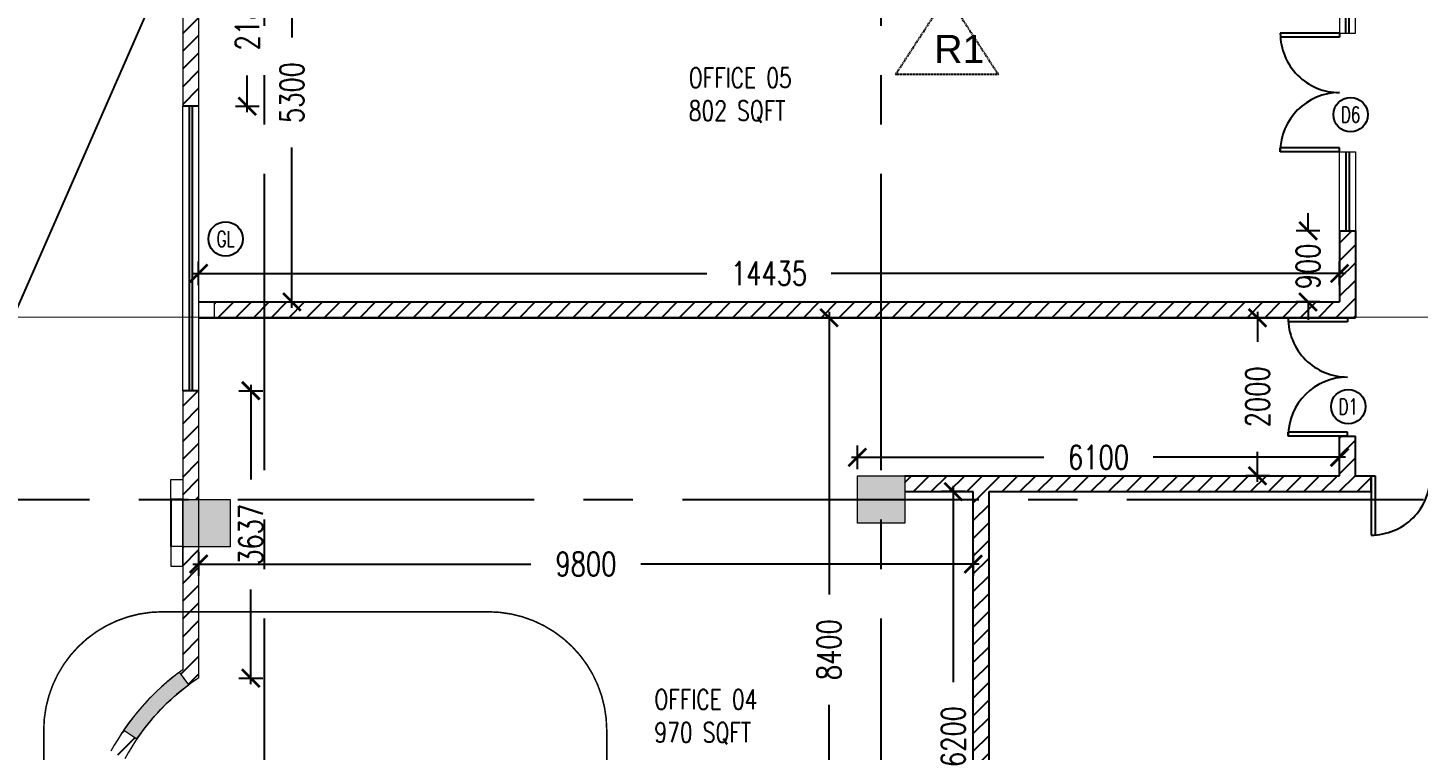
# Model space of a CAD drawing. Header units: millimetres. Extents: x -2076597 to 16308595, y -4402071 to 17875273.
# Drawn here: x -2061044 to -2043453, y -4313654 to -4304513 of the extents above; entities that cross this region are included whole.
import ezdxf
from ezdxf.enums import TextEntityAlignment as Align
from ezdxf.lldxf.tags import DXFTag

# ---------------------------------------------------------------- set-up
doc = ezdxf.new("R2010")
doc.units = ezdxf.units.MM
for name, pattern in [('CENTER2', [1.125, 0.75, -0.125, 0.125, -0.125]), ('CONTINULUS', [0]), ('DASHDOT', [1, 0.5, -0.25, 0, -0.25]), ('DASHED', [19.049999999999997, 12.7, -6.35])]:
    doc.linetypes.add(name, pattern=pattern)
for name, color, linetype, lineweight in [('A- GLAZING', 5, 'Continuous', 9), ('A- LIGHT LINE', 8, 'Continuous', 9), ('A- REF LINES', 5, 'Continuous', 9), ('A-COL HATCH', 252, 'Continuous', 9), ('A-DETL-GENF', 92, 'Continuous', 9), ('A-ELE 06', 11, 'Continuous', 9), ('A-ELE 07', 8, 'Continuous', 9), ('A-ELEV FINEWALL', 6, 'Continuous', 9), ('S-COL HATCH', 251, 'Continuous', 9), ('S-COLS', 7, 'Continuous', 9)]:
    doc.layers.add(name, color=color, linetype=linetype, lineweight=lineweight)
for name, color, linetype in [('A-DIMS', 4, 'Continuous'), ('a-door', 1, 'Continuous'), ('A-PARAPET WALL', 4, 'Continuous'), ('a-ref', 5, 'Continuous'), ('A-REV CLOUD', 2, 'DASHED'), ('A-SCHED', 1, 'Continuous'), ('A-SETBACK', 3, 'Continuous'), ('A-TXTROOM', 3, 'Continuous'), ('A-WALL', 2, 'Continuous'), ('A-WALL HATCH', 8, 'Continuous'), ('S-GRID', 252, 'CENTER2'), ('TABULAR', 7, 'Continuous')]:
    doc.layers.add(name, color=color, linetype=linetype)
doc.styles.add('ARIAL', font='arial.ttf')
doc.styles.add('ROMANS', font='romans.shx', dxfattribs={"width": 0.75})
tags = doc.linetypes.add('Sheet-A1-BLOCK-12$0$DASHDOT2', pattern=[0.5, 0.25, -0.125, 0, -0.125]).pattern_tags.tags
tags[10:11] = [DXFTag(74, 4), DXFTag(75, 0), DXFTag(340, '0'), DXFTag(46, 1.0), DXFTag(50, 0.0), DXFTag(44, 0.0), DXFTag(45, 0.0)]
tags[8:9] = [DXFTag(74, 4), DXFTag(75, 0), DXFTag(340, '0'), DXFTag(46, 1.0), DXFTag(50, 0.0), DXFTag(44, 0.0), DXFTag(45, 0.0)]
tags[6:7] = [DXFTag(74, 4), DXFTag(75, 0), DXFTag(340, '0'), DXFTag(46, 1.0), DXFTag(50, 0.0), DXFTag(44, 0.0), DXFTag(45, 0.0)]
tags[4:5] = [DXFTag(74, 4), DXFTag(75, 0), DXFTag(340, '0'), DXFTag(46, 1.0), DXFTag(50, 0.0), DXFTag(44, 0.0), DXFTag(45, 0.0)]
doc.dimstyles.new('DIMM-100', dxfattribs={"dimscale": 150, "dimtxt": 2, "dimasz": 1.5, "dimexe": 1, "dimexo": 0, "dimgap": 2, "dimtad": 0, "dimtoh": 1, "dimdec": 0, "dimzin": 0, "dimdsep": 46, "dimtxsty": 'ROMANS', "dimblk": 'ARCHTICK', "dimcen": 1.5, "dimdle": 0.5, "dimclrd": 8, "dimclre": 8, "dimclrt": 256, "dimazin": 0, "dimtfac": 1, "dimtdec": 0, "dimtix": 1, "dimtofl": 0, "dimtmove": 2, "dimatfit": 3, "dimldrblk": 'DOT', "dimfxl": 0, "dimtolj": 1, "dimtzin": 0, "dimarcsym": 0})
pattern_1 = [(45, (1802100.652506845, 14255482.12741433), (-112.2532015133644, 112.2532015133644), [])]

# ---------------------------------------------------------------- blocks, each defined once
blk = doc.blocks.new('2nd & 3rd feature')
for points in [[(637862.75647109, -1145503.94352126), (637612.75647109, -1145503.94352126), (637612.75647109, -1145653.943521267), (637862.75647109, -1145653.943521267)], [(638462.75647109, -1145503.94352126), (638712.7564475834, -1145503.992006226), (638712.7564475834, -1145653.992006232), (638462.75647109, -1145653.943521267)]]:
    blk.add_lwpolyline(points, close=True)
at = {"layer": 'A-ELE 07'}
blk.add_line((637862.75647109, -1145653.943521267), (638462.75647109, -1145653.943521267), dxfattribs=at)
at = {"layer": 'TABULAR'}
blk.add_line((638462.75647109, -1145503.94352126), (637862.75647109, -1145503.94352126), dxfattribs=at)
blk = doc.blocks.new('Double-Flush - 1500 2-565315-1_ first floor')
at = {"layer": 'a-door'}
for p, q in [((-750.000000000001, 850.0000000000119), (-699.2000000000011, 850.0000000000119)), ((-750.000000000001, 100.0000000000123), (-750.000000000001, 850.0000000000119)), ((-699.2000000000011, 100.0000000000123), (-699.2000000000011, 850.0000000000119)), ((699.1999999999989, 100.0000000000123), (699.1999999999989, 848.2775955486195)), ((749.9999999999987, 100.0000000000123), (749.9999999999987, 850.0000000000156)), ((-750.000000000001, 100.0000000000123), (-699.2000000000011, 100.0000000000123)), ((749.9999999999987, 100.0000000000123), (699.1999999999989, 100.0000000000123))]:
    blk.add_line(p, q, dxfattribs=at)
for centre, radius, start, end in [((-750.0000000000023, 100.0000000000123), 749.9999999999999, 3.370999999999999e-13, 90), ((749.9999999999976, 100.0000000000123), 750.0000000000026, 90.00000000000021, 180.0000000000004)]:
    blk.add_arc(centre, radius, start, end, dxfattribs=at)
blk = doc.blocks.new('DOOR WITH GLAZING')
at = {"layer": 'A- GLAZING'}
for p, q in [((1171388.584170601, -1004070.339515255), (1171388.602037838, -1005070.339515255)), ((1171588.602037838, -1005070.339515255), (1171588.602037838, -1004070.339515255)), ((1171388.584170601, -1005070.339515255), (1171588.602037838, -1005070.339515255)), ((1171388.602037838, -1006570.339515255), (1171588.619866704, -1006570.339515255)), ((1171388.643728056, -1007570.339515255), (1171388.602037838, -1006570.339515255)), ((1171588.619866704, -1006570.339515255), (1171588.619866704, -1007570.339515255))]:
    blk.add_line(p, q, dxfattribs=at)
at = {"layer": 'A-PARAPET WALL'}
for p, q in [((1171468.602037837, -1005070.339515255), (1171468.602037837, -1004070.339515255)), ((1171508.602037838, -1005070.339515255), (1171508.602037838, -1004070.339515255)), ((1171468.619866704, -1006570.339515255), (1171468.619866704, -1007570.339515255)), ((1171508.619866704, -1006570.339515255), (1171508.619866704, -1007570.339515255))]:
    blk.add_line(p, q, dxfattribs=at)
at = {"layer": 'A-WALL'}
for p, q in [((1171388.584170601, -1004070.339515255), (1171588.602037838, -1004070.339515255)), ((1171388.602037838, -1007570.339515255), (1171588.619866704, -1007570.339515255))]:
    blk.add_line(p, q, dxfattribs=at)
at = {"layer": 'a-door', "rotation": 90}
blk.add_blockref('Double-Flush - 1500 2-565315-1_ first floor', (1171488.602037838, -1005820.339515255), dxfattribs=at)
blk = doc.blocks.new('2ND & 3RD FLOOR COLUMN')
at = {"layer": 'A-COL HATCH'}
for points in [[(-3747016.040292874, -18661534.03695549), (-3747616.040292874, -18661534.03695549), (-3747616.040292874, -18660934.03695549), (-3747016.040292874, -18660934.03695549)], [(-3755551.259356783, -18661834.03695549), (-3756151.259356783, -18661834.03695549), (-3756151.259356783, -18661234.03695549), (-3755551.259356783, -18661234.03695549)]]:
    blk.add_hatch(color=256, dxfattribs=at).paths.add_polyline_path(points)
h = blk.add_hatch(color=256, dxfattribs=at)
h.dxf.hatch_style = 1
edge = h.paths.add_edge_path()
edge.add_line((-3756897.321314025, -18664150.82012033), (-3756731.667439177, -18664262.88614439))
edge.add_arc((-3754412.513191311, -18665831.81048119), 2800.000000000935, 126.39681768591399, 145.9213691660158, ccw=False)
edge.add_line((-3756073.960896406, -18663578.01556522), (-3756192.635732486, -18663417.03021408))
edge.add_arc((-3754412.51319132, -18665831.81048119), 2999.999999994325, 126.3968176858439, 145.9213691659218)
at = {"layer": 'S-COL HATCH'}
for points in [[(-3747016.040292874, -18661534.03695549), (-3747616.040292874, -18661534.03695549), (-3747616.040292874, -18660934.03695549), (-3747016.040292874, -18660934.03695549)], [(-3755551.259356783, -18661834.03695549), (-3756151.259356783, -18661834.03695549), (-3756151.259356783, -18661234.03695549), (-3755551.259356783, -18661234.03695549)]]:
    blk.add_hatch(color=256, dxfattribs=at).paths.add_polyline_path(points)
at = {"layer": 'S-COLS'}
for points in [[(-3747016.040292874, -18661534.03695549), (-3747616.040292874, -18661534.03695549), (-3747616.040292874, -18660934.03695549), (-3747016.040292874, -18660934.03695549)], [(-3747016.040292874, -18661534.03695549), (-3747616.040292874, -18661534.03695549), (-3747616.040292874, -18660934.03695549), (-3747016.040292874, -18660934.03695549)], [(-3755551.259356783, -18661834.03695549), (-3756151.259356783, -18661834.03695549), (-3756151.259356783, -18661234.03695549), (-3755551.259356783, -18661234.03695549)], [(-3755551.259356783, -18661834.03695549), (-3756151.259356783, -18661834.03695549), (-3756151.259356783, -18661234.03695549), (-3755551.259356783, -18661234.03695549)]]:
    blk.add_lwpolyline(points, close=True, dxfattribs=at)
blk.add_lwpolyline([(-3756897.321314025, -18664150.82012033), (-3756731.667439177, -18664262.88614439, -0.0853986252948241), (-3756073.960896406, -18663578.01556522), (-3756192.635732486, -18663417.03021408, 0.0853986252947777)], format="xyb", close=True, dxfattribs=at)
at = {"layer": 'S-GRID', "ltscale": 5000}
for p, q in [((-3755116.259356783, -18677738.65598492), (-3755116.259356783, -18616905.2804337)), ((-3747316.040292874, -18677738.65598492), (-3747316.040292874, -18616910.12355891)), ((-3772330.763620812, -18661234.03695549), (-3707051.525969591, -18661234.03695549))]:
    blk.add_line(p, q, dxfattribs=at)
blk = doc.blocks.new('SOP')
at = {"layer": 'A-SCHED', "color": 8}
blk.add_circle((0, 0), 217.9613781485823, dxfattribs=at)
at = {"layer": 'A-SCHED', "style": 'ROMANS', "width": 0.7}
blk.add_attdef('D2', text='', height=200, dxfattribs=at).set_placement((0, 0), align=Align.MIDDLE_CENTER)
blk = doc.blocks.new('_ArchTick')
at = {"color": 0, "linetype": 'ByBlock', "const_width": 0.15}
blk.add_lwpolyline([(-0.5, -0.5), (0.5, 0.5)], dxfattribs=at)
blk = doc.blocks.new('*D641')
at = {"layer": 'A-DIMS', "color": 8, "linetype": 'CONTINULUS', "lineweight": -2, "transparency": 16777216}
for p, q in [((-2049335.117403792, -4310307.532120954), (-2049335.117403792, -4312791.459129776)), ((-2049335.117403792, -4316657.528995741), (-2049335.117403792, -4314173.60198692))]:
    blk.add_line(p, q, dxfattribs=at)
at = {"layer": 'A-DIMS', "color": 8, "lineweight": -2, "transparency": 16777216}
for p, q in [((-2049185.117403792, -4310382.532120954), (-2049485.117403792, -4310382.532120954)), ((-2049185.117403792, -4316582.528995741), (-2049485.117403792, -4316582.528995741))]:
    blk.add_line(p, q, dxfattribs=at)
at = {"layer": 'Defpoints', "color": 0, "transparency": 16777216}
for p in [(-2049335.117403792, -4310382.532120954), (-2049082.861387678, -4310382.532120954), (-2049082.861387678, -4316582.528995741)]:
    blk.add_point(p, dxfattribs=at)
at = {"layer": 'A-DIMS', "color": 8, "lineweight": -2, "transparency": 16777216, "xscale": 225, "yscale": 225, "zscale": 225}
for p, rotation in [((-2049335.117403792, -4310382.532120954), 90), ((-2049335.117403792, -4316582.528995741), 270)]:
    blk.add_blockref('_ArchTick', p, dxfattribs=dict(at, rotation=rotation))
at = {"layer": 'A-DIMS', "transparency": 16777216, "insert": (-2049335.117403792, -4313482.530558348), "char_height": 300, "attachment_point": 5, "rotation": 90, "style": 'ROMANS'}
blk.add_mtext('\\A1;6200', dxfattribs=at)
blk = doc.blocks.new('_Dot')
at = {"color": 0, "linetype": 'ByBlock', "lineweight": -2}
blk.add_line((-0.5, 0), (-1, 0), dxfattribs=at)
at = {"color": 0, "linetype": 'ByBlock', "const_width": 0.5}
blk.add_lwpolyline([(-0.25, 0, 1), (0.25, 0, 1)], format="xyb", close=True, dxfattribs=at)
blk = doc.blocks.new('*D219')
at = {"layer": 'A-DIMS', "color": 8, "linetype": 'CONTINULUS', "lineweight": -2, "transparency": 16777216}
for p, q in [((-2050622.861387677, -4309948.239201423), (-2048188.932816248, -4309948.239201423)), ((-2044372.861387676, -4309948.239201423), (-2046806.789959105, -4309948.239201423))]:
    blk.add_line(p, q, dxfattribs=at)
at = {"layer": 'A-DIMS', "color": 8, "lineweight": -2, "transparency": 16777216}
for p, q in [((-2050547.861387677, -4310098.239201423), (-2050547.861387677, -4309798.239201423)), ((-2044447.861387676, -4310098.239201423), (-2044447.861387676, -4309798.239201423))]:
    blk.add_line(p, q, dxfattribs=at)
at = {"layer": 'Defpoints', "color": 0, "transparency": 16777216}
for p in [(-2050547.861387677, -4309948.239201423), (-2050547.861387677, -4310182.532120954), (-2044447.861387676, -4310182.532120954)]:
    blk.add_point(p, dxfattribs=at)
at = {"layer": 'A-DIMS', "color": 8, "lineweight": -2, "transparency": 16777216, "xscale": 225, "yscale": 225, "zscale": 225, "rotation": 180}
blk.add_blockref('_ArchTick', (-2050547.861387677, -4309948.239201423), dxfattribs=at)
at = {"layer": 'A-DIMS', "color": 8, "lineweight": -2, "transparency": 16777216, "xscale": 225, "yscale": 225, "zscale": 225}
blk.add_blockref('_ArchTick', (-2044447.861387676, -4309948.239201423), dxfattribs=at)
at = {"layer": 'A-DIMS', "transparency": 16777216, "insert": (-2047497.861387677, -4309948.239201423), "char_height": 300, "attachment_point": 5, "style": 'ROMANS'}
blk.add_mtext('\\A1;6100', dxfattribs=at)
blk = doc.blocks.new('*D220')
at = {"layer": 'A-DIMS', "color": 8, "lineweight": -2, "transparency": 16777216}
for p, q in [((-2045335.544582649, -4308182.532120954), (-2045635.544582649, -4308182.532120954)), ((-2045335.544582649, -4310182.532120954), (-2045635.544582649, -4310182.532120954))]:
    blk.add_line(p, q, dxfattribs=at)
at = {"layer": 'A-DIMS', "color": 8, "linetype": 'CONTINULUS', "lineweight": -2, "transparency": 16777216}
for p, q in [((-2045485.544582649, -4308107.532120954), (-2045485.544582649, -4308486.103549526)), ((-2045485.544582649, -4310257.532120954), (-2045485.544582649, -4309878.960692382))]:
    blk.add_line(p, q, dxfattribs=at)
at = {"layer": 'Defpoints', "color": 0, "transparency": 16777216}
for p in [(-2045485.544582649, -4308182.532120954), (-2045110.861387676, -4308182.532120954), (-2045110.861387676, -4310182.532120954)]:
    blk.add_point(p, dxfattribs=at)
at = {"layer": 'A-DIMS', "color": 8, "lineweight": -2, "transparency": 16777216, "xscale": 225, "yscale": 225, "zscale": 225}
for p, rotation in [((-2045485.544582649, -4308182.532120954), 90), ((-2045485.544582649, -4310182.532120954), 270)]:
    blk.add_blockref('_ArchTick', p, dxfattribs=dict(at, rotation=rotation))
at = {"layer": 'A-DIMS', "transparency": 16777216, "insert": (-2045485.544582648, -4309182.532120954), "char_height": 300, "attachment_point": 5, "rotation": 90, "style": 'ROMANS'}
blk.add_mtext('\\A1;2000', dxfattribs=at)
blk = doc.blocks.new('*D642')
at = {"layer": 'A-DIMS', "color": 8, "lineweight": -2, "transparency": 16777216}
for p, q in [((-2051057.22451561, -4308182.532120954), (-2050757.22451561, -4308182.532120954)), ((-2051057.22451561, -4316582.528995104), (-2050757.22451561, -4316582.528995104))]:
    blk.add_line(p, q, dxfattribs=at)
at = {"layer": 'A-DIMS', "color": 8, "linetype": 'CONTINULUS', "lineweight": -2, "transparency": 16777216}
for p, q in [((-2050907.22451561, -4308107.532120954), (-2050907.22451561, -4311686.101986601)), ((-2050907.22451561, -4316657.528995104), (-2050907.22451561, -4313078.959129457))]:
    blk.add_line(p, q, dxfattribs=at)
at = {"layer": 'Defpoints', "color": 0, "transparency": 16777216}
for p in [(-2058883.080451583, -4308182.532120954), (-2054982.082483869, -4316582.528995104), (-2050907.22451561, -4316582.528995104)]:
    blk.add_point(p, dxfattribs=at)
at = {"layer": 'A-DIMS', "color": 8, "lineweight": -2, "transparency": 16777216, "xscale": 225, "yscale": 225, "zscale": 225}
for p, rotation in [((-2050907.22451561, -4308182.532120954), 90), ((-2050907.22451561, -4316582.528995104), 270)]:
    blk.add_blockref('_ArchTick', p, dxfattribs=dict(at, rotation=rotation))
at = {"layer": 'A-DIMS', "transparency": 16777216, "insert": (-2050907.22451561, -4312382.530558029), "char_height": 300, "attachment_point": 5, "rotation": 90, "style": 'ROMANS'}
blk.add_mtext('\\A1;8400', dxfattribs=at)
blk = doc.blocks.new('*D643')
at = {"layer": 'A-DIMS', "color": 8, "lineweight": -2, "transparency": 16777216}
for p, q in [((-2058883.080451589, -4311148.494389594), (-2058883.080451589, -4311448.494389594)), ((-2049082.861387678, -4311148.494389594), (-2049082.861387678, -4311448.494389594))]:
    blk.add_line(p, q, dxfattribs=at)
at = {"layer": 'A-DIMS', "color": 8, "linetype": 'CONTINULUS', "lineweight": -2, "transparency": 16777216}
for p, q in [((-2058958.080451589, -4311298.494389594), (-2054679.399491062, -4311298.494389594)), ((-2049007.861387678, -4311298.494389594), (-2053286.542348205, -4311298.494389594))]:
    blk.add_line(p, q, dxfattribs=at)
at = {"layer": 'Defpoints', "color": 0, "transparency": 16777216}
for p in [(-2058883.080451589, -4311082.532120954), (-2049082.861387678, -4311082.532120954), (-2049082.861387678, -4311298.494389594)]:
    blk.add_point(p, dxfattribs=at)
at = {"layer": 'A-DIMS', "color": 8, "lineweight": -2, "transparency": 16777216, "xscale": 225, "yscale": 225, "zscale": 225, "rotation": 180}
blk.add_blockref('_ArchTick', (-2058883.080451589, -4311298.494389594), dxfattribs=at)
at = {"layer": 'A-DIMS', "color": 8, "lineweight": -2, "transparency": 16777216, "xscale": 225, "yscale": 225, "zscale": 225}
blk.add_blockref('_ArchTick', (-2049082.861387678, -4311298.494389594), dxfattribs=at)
at = {"layer": 'A-DIMS', "transparency": 16777216, "insert": (-2053982.970919634, -4311298.494389594), "char_height": 300, "attachment_point": 5, "style": 'ROMANS'}
blk.add_mtext('\\A1;9800', dxfattribs=at)
blk = doc.blocks.new('*D644')
at = {"layer": 'A-DIMS', "color": 8, "lineweight": -2, "transparency": 16777216}
for p, q in [((-2058883.080451583, -4307770.804130312), (-2058883.080451583, -4307470.804130312)), ((-2044447.861387677, -4307770.804130312), (-2044447.861387677, -4307470.804130312))]:
    blk.add_line(p, q, dxfattribs=at)
at = {"layer": 'A-DIMS', "color": 8, "linetype": 'CONTINULUS', "lineweight": -2, "transparency": 16777216}
for p, q in [((-2058958.080451583, -4307620.804130312), (-2052452.97091963, -4307620.804130312)), ((-2044372.861387677, -4307620.804130312), (-2050877.97091963, -4307620.804130312))]:
    blk.add_line(p, q, dxfattribs=at)
at = {"layer": 'Defpoints', "color": 0, "transparency": 16777216}
for p in [(-2058883.080451583, -4307620.804130312), (-2058883.080451583, -4307982.532120954), (-2044447.861387677, -4307982.532120954)]:
    blk.add_point(p, dxfattribs=at)
at = {"layer": 'A-DIMS', "color": 8, "lineweight": -2, "transparency": 16777216, "xscale": 225, "yscale": 225, "zscale": 225, "rotation": 180}
blk.add_blockref('_ArchTick', (-2058883.080451583, -4307620.804130312), dxfattribs=at)
at = {"layer": 'A-DIMS', "color": 8, "lineweight": -2, "transparency": 16777216, "xscale": 225, "yscale": 225, "zscale": 225}
blk.add_blockref('_ArchTick', (-2044447.861387677, -4307620.804130312), dxfattribs=at)
at = {"layer": 'A-DIMS', "transparency": 16777216, "insert": (-2051665.47091963, -4307620.804130312), "char_height": 300, "attachment_point": 5, "style": 'ROMANS'}
blk.add_mtext('\\A1;14435', dxfattribs=at)
blk = doc.blocks.new('*D645')
at = {"layer": 'A-DIMS', "color": 8, "linetype": 'CONTINULUS', "lineweight": -2, "transparency": 16777216}
for p, q in [((-2044845.70737651, -4307082.526142124), (-2044845.70737651, -4306857.526142124)), ((-2044845.70737651, -4307982.532120954), (-2044845.70737651, -4308207.532120954))]:
    blk.add_line(p, q, dxfattribs=at)
at = {"layer": 'A-DIMS', "color": 8, "lineweight": -2, "transparency": 16777216}
for p, q in [((-2044695.70737651, -4307082.526142124), (-2044995.70737651, -4307082.526142124)), ((-2044695.70737651, -4307982.532120954), (-2044995.70737651, -4307982.532120954))]:
    blk.add_line(p, q, dxfattribs=at)
at = {"layer": 'Defpoints', "color": 0, "transparency": 16777216}
for p in [(-2044845.70737651, -4307082.526142124), (-2044447.861387677, -4307082.526142124), (-2044447.861387677, -4307982.532120954)]:
    blk.add_point(p, dxfattribs=at)
at = {"layer": 'A-DIMS', "color": 8, "lineweight": -2, "transparency": 16777216, "xscale": 225, "yscale": 225, "zscale": 225}
for p, rotation in [((-2044845.70737651, -4307082.526142124), 270), ((-2044845.70737651, -4307982.532120954), 90)]:
    blk.add_blockref('_ArchTick', p, dxfattribs=dict(at, rotation=rotation))
at = {"layer": 'A-DIMS', "transparency": 16777216, "insert": (-2044845.70737651, -4307532.529131539), "char_height": 300, "attachment_point": 5, "rotation": 90, "style": 'ROMANS'}
blk.add_mtext('\\A1;900', dxfattribs=at)
blk = doc.blocks.new('*D228')
at = {"layer": 'A-DIMS', "color": 8, "lineweight": -2, "transparency": 16777216}
for p, q in [((-2057853.291129339, -4302682.532120954), (-2057553.291129339, -4302682.532120954)), ((-2057853.291129339, -4307982.532120954), (-2057553.291129339, -4307982.532120954))]:
    blk.add_line(p, q, dxfattribs=at)
at = {"layer": 'A-DIMS', "color": 8, "linetype": 'CONTINULUS', "lineweight": -2, "transparency": 16777216}
for p, q in [((-2057703.291129339, -4302607.532120954), (-2057703.291129339, -4304636.103549526)), ((-2057703.291129339, -4308057.532120954), (-2057703.291129339, -4306028.960692382))]:
    blk.add_line(p, q, dxfattribs=at)
at = {"layer": 'Defpoints', "color": 0, "transparency": 16777216}
for p in [(-2058603.274978234, -4302682.532120954), (-2058603.274978234, -4307982.532120954), (-2057703.291129339, -4307982.532120954)]:
    blk.add_point(p, dxfattribs=at)
at = {"layer": 'A-DIMS', "color": 8, "lineweight": -2, "transparency": 16777216, "xscale": 225, "yscale": 225, "zscale": 225}
for p, rotation in [((-2057703.291129339, -4302682.532120954), 90), ((-2057703.291129339, -4307982.532120954), 270)]:
    blk.add_blockref('_ArchTick', p, dxfattribs=dict(at, rotation=rotation))
at = {"layer": 'A-DIMS', "transparency": 16777216, "insert": (-2057703.291129338, -4305332.532120954), "char_height": 300, "attachment_point": 5, "rotation": 90, "style": 'ROMANS'}
blk.add_mtext('\\A1;5300', dxfattribs=at)
blk = doc.blocks.new('*D235')
at = {"layer": 'A-DIMS', "color": 8, "linetype": 'CONTINULUS', "lineweight": -2, "transparency": 16777216}
for p, q in [((-2058222.538110217, -4309029.968899902), (-2058222.538110217, -4310226.929052635)), ((-2058222.538110217, -4312816.746348225), (-2058222.538110217, -4311619.786195491))]:
    blk.add_line(p, q, dxfattribs=at)
at = {"layer": 'A-DIMS', "color": 8, "lineweight": -2, "transparency": 16777216}
for p, q in [((-2058372.538110217, -4309104.968899902), (-2058072.538110217, -4309104.968899902)), ((-2058372.538110217, -4312741.746348225), (-2058072.538110217, -4312741.746348225))]:
    blk.add_line(p, q, dxfattribs=at)
at = {"layer": 'Defpoints', "color": 0, "transparency": 16777216}
for p in [(-2058883.080451582, -4309104.968899902), (-2058222.538110217, -4309104.968899902), (-2058883.080451589, -4312741.746348225)]:
    blk.add_point(p, dxfattribs=at)
at = {"layer": 'A-DIMS', "color": 8, "lineweight": -2, "transparency": 16777216, "xscale": 225, "yscale": 225, "zscale": 225}
for p, rotation in [((-2058222.538110217, -4309104.968899902), 90), ((-2058222.538110217, -4312741.746348225), 270)]:
    blk.add_blockref('_ArchTick', p, dxfattribs=dict(at, rotation=rotation))
at = {"layer": 'A-DIMS', "transparency": 16777216, "insert": (-2058222.538110216, -4310923.357624063), "char_height": 300, "attachment_point": 5, "rotation": 90, "style": 'ROMANS'}
blk.add_mtext('\\A1;3637', dxfattribs=at)
blk = doc.blocks.new('*D236')
at = {"layer": 'A-DIMS', "color": 8, "linetype": 'CONTINULUS', "lineweight": -2, "transparency": 16777216}
for p, q in [((-2058267.589055784, -4303246.036903255), (-2058267.589055784, -4303711.217187298)), ((-2058267.589055784, -4305579.968899913), (-2058267.589055784, -4305114.788615869))]:
    blk.add_line(p, q, dxfattribs=at)
at = {"layer": 'A-DIMS', "color": 8, "lineweight": -2, "transparency": 16777216}
for p, q in [((-2058417.589055784, -4303321.036903255), (-2058117.589055784, -4303321.036903255)), ((-2058417.589055784, -4305504.968899913), (-2058117.589055784, -4305504.968899913))]:
    blk.add_line(p, q, dxfattribs=at)
at = {"layer": 'Defpoints', "color": 0, "transparency": 16777216}
for p in [(-2058883.080451589, -4303321.036903255), (-2058267.589055784, -4303321.036903255), (-2058883.080451589, -4305504.968899913)]:
    blk.add_point(p, dxfattribs=at)
at = {"layer": 'A-DIMS', "color": 8, "lineweight": -2, "transparency": 16777216, "xscale": 225, "yscale": 225, "zscale": 225}
for p, rotation in [((-2058267.589055784, -4303321.036903255), 90), ((-2058267.589055784, -4305504.968899913), 270)]:
    blk.add_blockref('_ArchTick', p, dxfattribs=dict(at, rotation=rotation))
at = {"layer": 'A-DIMS', "transparency": 16777216, "insert": (-2058267.589055783, -4304413.002901584), "char_height": 300, "attachment_point": 5, "rotation": 90, "style": 'ROMANS'}
blk.add_mtext('\\A1;2184', dxfattribs=at)
blk = doc.blocks.new('Family - ___-240295-0_ ground floor')
at = {"layer": 'A-SETBACK', "linetype": 'DASHDOT', "lineweight": -2, "ltscale": 2000, "const_width": 25}
blk.add_lwpolyline([(76479.83439626312, 233662.6982867941), (47865.55767177325, 236124.157571312), (29165.90349804331, 193452.3024638332), (70914.59060184611, 193452.3024638332)], close=True, dxfattribs=at)
blk = doc.blocks.new('SEC LINES')
at = {"layer": 'A-ELEV FINEWALL', "color": 7, "linetype": 'Sheet-A1-BLOCK-12$0$DASHDOT2', "ltscale": 4000, "const_width": 10}
blk.add_lwpolyline([(-3817612.91733184, -18368004.74230636), (-3871756.568965665, -18368004.74230636)], dxfattribs=at)

msp = doc.modelspace()

# ---------------------------------------------------------------- hatches: boundary and pattern name
at = {"layer": 'A-WALL HATCH'}
h = msp.add_hatch(dxfattribs=at)
h.set_pattern_fill('ANSI31', color=256, scale=50)
h.set_pattern_definition(pattern_1)
h.paths.add_polyline_path([(-2047884.357733804, -4278222.396157265), (-2048067.540744704, -4278142.121724743), (-2049081.00545552, -4280454.807237253), (-2048897.822444627, -4280535.081669793)])
h.paths.add_polyline_path([(-2051770.949029339, -4299736.919952314), (-2050206.683688622, -4299736.919952314), (-2050206.683688622, -4298920.522422113), (-2051770.949029339, -4298920.522422113)], flags=9)
h.paths.add_polyline_path([(-2052744.161090304, -4305773.809170324), (-2051179.895749587, -4305773.809170324), (-2051179.895749587, -4304957.411640123), (-2052744.161090304, -4304957.411640123)], flags=9)
h.paths.add_polyline_path([(-2054655.411131492, -4313640.745378021), (-2053082.207131687, -4313640.745378021), (-2053082.207131687, -4312824.347847823), (-2054655.411131492, -4312824.347847823)], flags=9)
h = msp.add_hatch(dxfattribs=at)
h.set_pattern_fill('ANSI31', color=256, scale=50)
h.set_pattern_definition([(45, (1799642.248010314, 14249872.1477057), (-112.2532015133644, 112.2532015133644), [])])
h.paths.add_polyline_path([(-2050342.762230335, -4283832.375865892), (-2050525.945241234, -4283752.10143337), (-2051539.409952052, -4286064.786945872), (-2051356.226941159, -4286145.061378423)])
h.paths.add_polyline_path([(-2054229.353525869, -4305346.899660941), (-2052665.088185153, -4305346.899660941), (-2052665.088185153, -4304530.502130743), (-2054229.353525869, -4304530.502130743)], flags=9)
h.paths.add_polyline_path([(-2055202.565586834, -4311383.788878951), (-2053638.300246117, -4311383.788878951), (-2053638.300246117, -4310567.391348753), (-2055202.565586834, -4310567.391348753)], flags=9)
h.paths.add_polyline_path([(-2057113.815628023, -4319250.725086652), (-2055540.611628217, -4319250.725086652), (-2055540.611628217, -4318434.327556442), (-2057113.815628023, -4318434.327556442)], flags=9)
h = msp.add_hatch(dxfattribs=at)
h.set_pattern_fill('ANSI31', color=256, scale=50)
h.set_pattern_definition([(45, (1795940.526785141, 14241424.96946803), (-112.2532015133644, 112.2532015133644), [])])
h.paths.add_polyline_path([(-2054044.483455507, -4292279.554103564), (-2054227.666466407, -4292199.279671032), (-2055241.131177224, -4294511.965183541), (-2055057.94816633, -4294592.239616081)])
h.paths.add_polyline_path([(-2057931.074751042, -4313794.077898614), (-2056366.809410325, -4313794.077898614), (-2056366.809410325, -4312977.680368412), (-2057931.074751042, -4312977.680368412)], flags=9)
h.paths.add_polyline_path([(-2058904.286812006, -4319830.967116624), (-2057340.02147129, -4319830.967116624), (-2057340.02147129, -4319014.569586422), (-2058904.286812006, -4319014.569586422)], flags=9)
h.paths.add_polyline_path([(-2060815.536853197, -4327697.903324325), (-2059242.332853389, -4327697.903324325), (-2059242.332853389, -4326881.505794123), (-2060815.536853197, -4326881.505794123)], flags=9)
h = msp.add_hatch(dxfattribs=at)
h.set_pattern_fill('ANSI31', color=256, scale=50)
h.set_pattern_definition(pattern_1)
h.paths.add_polyline_path([(-2058883.080451589, -4304132.328804083), (-2059083.080451589, -4304132.328804083), (-2059083.080451589, -4305504.968899913), (-2058883.080451589, -4305504.968899913)])
h.paths.add_polyline_path([(-2050247.861387678, -4307982.532120954), (-2058048.080451589, -4307982.532120954), (-2058048.080451589, -4308182.532120954), (-2050247.861387678, -4308182.532120954)])
h.paths.add_polyline_path([(-2058048.080451589, -4307982.532120954), (-2058683.080451583, -4307982.532120954), (-2058683.080451583, -4308182.532120954), (-2058048.080451589, -4308182.532120954)])
h.paths.add_polyline_path([(-2044247.861387677, -4307082.526142124), (-2044447.861387677, -4307082.526142124), (-2044447.861387677, -4307982.532120954), (-2050247.861387678, -4307982.532120954), (-2050247.861387678, -4308182.532120954), (-2044247.861387677, -4308182.532120954)])
h.paths.add_polyline_path([(-2058883.080451589, -4309104.968899902), (-2059083.080451589, -4309104.968899902), (-2059083.080451589, -4310227.609019242), (-2059083.031966622, -4310227.609019242), (-2059083.080451589, -4310477.608995743), (-2059083.080451589, -4310482.532120954), (-2058883.080451589, -4310482.532120954)])
h.paths.add_polyline_path([(-2058883.080451589, -4311082.532120954), (-2059083.080451589, -4311082.532120954), (-2059083.080451589, -4312636.188603554, 0.0042024945151222), (-2059123.951826058, -4312665.728731904), (-2059005.29227304, -4312826.725457694, -0.0132927836486775), (-2058883.080451589, -4312741.746348225)])
h.paths.add_polyline_path([(-2059663.879948707, -4313511.116515003), (-2059829.533896412, -4313399.050441653, 0.0262101362167009), (-2059992.013709677, -4313668.101353474), (-2059815.629456809, -4313762.380700834, -0.0262263274648837)])
h.paths.add_polyline_path([(-2060132.767151322, -4315356.739556763), (-2060331.804096657, -4315376.342984814, 0.0129902844093549), (-2060312.503504872, -4315531.000434194), (-2060114.749613132, -4315501.110654313, -0.0129924650912037)])
h.paths.add_polyline_path([(-2057620.697909417, -4317868.808798634, -0.0388146615052481), (-2058048.080451589, -4317792.906604894), (-2058048.080451589, -4317999.042136103, 0.0345029348317052), (-2057640.301337474, -4318067.845743973)])
h.paths.add_polyline_path([(-2058048.080451589, -4317792.906604894, -0.0594494718545676), (-2058666.160779738, -4317551.671104122), (-2058760.440127109, -4317728.055356983, 0.063771756645953), (-2058048.080451589, -4317999.042136103)])
h = msp.add_hatch(dxfattribs=at)
h.set_pattern_fill('ANSI31', color=256, scale=50)
h.set_pattern_definition(pattern_1)
edge = h.paths.add_edge_path()
edge.add_line((-2050547.861387677, -4316582.528995741), (-2054982.082484269, -4316582.528995741))
edge.add_arc((-2057346.249916628, -4315082.291563958), 2799.999999991513, 317.62510917634864, 327.60188051985807, ccw=False)
edge.add_line((-2055277.747748034, -4316969.431934591), (-2055129.319289617, -4317103.483933564))
edge.add_arc((-2057346.249916668, -4315082.291563936), 3000.000000033871, 317.644333857972, 325.4763884530196)
edge.add_line((-2054874.571807424, -4316782.528995734), (-2050547.861387677, -4316782.528995734))
edge.add_line((-2050547.861387677, -4316782.528995734), (-2050547.861387677, -4316582.528995741))
h.paths.add_polyline_path([(-2047997.861387677, -4316582.528995741), (-2048882.861387678, -4316582.528995741), (-2048882.861387678, -4316482.532120954), (-2049082.861387678, -4316482.532120954), (-2049082.861387678, -4316582.528995741), (-2049947.861387678, -4316582.528995741), (-2049947.861387678, -4316782.528995734), (-2047997.861387677, -4316782.528995734)])
h.paths.add_polyline_path([(-2048882.861387678, -4310482.532120954), (-2049082.861387678, -4310482.532120954), (-2049082.861387678, -4316482.532120954), (-2048882.861387678, -4316482.532120954)])
h.paths.add_polyline_path([(-2044047.861387676, -4310182.532120954), (-2044247.861387676, -4310182.532120954), (-2044247.861387676, -4309682.532120954), (-2044447.861387676, -4309682.532120954), (-2044447.861387676, -4310182.532120954), (-2049947.861387678, -4310182.532120954), (-2049947.861387678, -4310382.532120954), (-2049082.861387678, -4310382.532120954), (-2049082.861387678, -4310482.532120954), (-2048882.861387678, -4310482.532120954), (-2048882.861387678, -4310382.532120954), (-2044047.861387676, -4310382.532120954)])
edge = h.paths.add_edge_path()
edge.add_line((-2042547.861387676, -4310182.532120954), (-2042547.861387676, -4310382.532120954))
edge.add_line((-2042547.861387676, -4310382.532120954), (-2042430.704100152, -4310382.532120954))
edge.add_arc((-2042139.282743915, -4310586.861726135), 355.917117352282, 35.036154782962285, 144.9638452170377, ccw=False)
edge.add_line((-2041847.861387678, -4310382.532120954), (-2041847.861387678, -4310182.532120954))
edge.add_line((-2041847.861387678, -4310182.532120954), (-2042547.861387676, -4310182.532120954))

# ---------------------------------------------------------------- linework, layer by layer
at = {"layer": 'A- GLAZING'}
for p, q in [((-2059083.080451582, -4309104.968899902), (-2059083.080451589, -4305504.968899913)), ((-2058883.080451589, -4305504.968899913), (-2058883.080451582, -4309104.968899902))]:
    msp.add_line(p, q, dxfattribs=at)
msp.add_lwpolyline([(-2058883.080451583, -4308182.532120954), (-2058683.080451583, -4308182.532120954), (-2058683.080451583, -4307982.532120954), (-2058883.080451583, -4307982.532120954)], close=True, dxfattribs=at)
at = {"layer": 'A-PARAPET WALL'}
for p, q in [((-2059003.080451589, -4305504.968899913), (-2059003.080451582, -4309104.968899902)), ((-2058963.080451587, -4305504.968899913), (-2058963.080451582, -4309104.968899902))]:
    msp.add_line(p, q, dxfattribs=at)
at = {"layer": 'a-ref', "linetype": 'DASHDOT', "ltscale": 1000, "const_width": 20}
msp.add_lwpolyline([(-2055219.347493156, -4318425.805315278), (-2059342.847493156, -4318425.805315278, -0.414213562373095), (-2060842.847493156, -4316925.805315278), (-2060842.847493156, -4313402.805315278, -0.414213562373095), (-2059342.847493156, -4311902.805315278), (-2055219.347493156, -4311902.805315278, -0.414213562373095), (-2053719.347493156, -4313402.805315278), (-2053719.347493156, -4316925.805315278, -0.414213562373095)], format="xyb", close=True, dxfattribs=at)
at = {"layer": 'A-REV CLOUD'}
msp.add_lwpolyline([(-2050064.680745475, -4305105.3897621), (-2049414.680745475, -4304105.3897621), (-2048764.680745475, -4305105.3897621)], close=True, dxfattribs=at)
at = {"layer": 'A-WALL', "lineweight": 18}
for p, q in [((-2059083.080451589, -4303279.138160214), (-2059083.080451589, -4305504.968899913)), ((-2058883.080451589, -4303321.036903255), (-2058883.080451589, -4305504.968899913)), ((-2058883.080451589, -4308182.532120954), (-2058883.080451589, -4312741.746348225)), ((-2059083.080451589, -4309104.968899902), (-2059083.080451589, -4312636.188603554))]:
    msp.add_line(p, q, dxfattribs=at)
at = {"layer": 'A-WALL'}
for p, q in [((-2058883.080451589, -4305504.968899913), (-2059083.080451589, -4305504.968899913)), ((-2044447.861387677, -4307082.526142124), (-2044447.861387677, -4307982.532120954)), ((-2044247.861387677, -4307082.526142124), (-2044247.861387677, -4308182.532120954)), ((-2058883.080451589, -4307982.532120954), (-2044447.861387677, -4307982.532120954)), ((-2058883.080451589, -4308182.532120954), (-2044247.861387677, -4308182.532120954)), ((-2058883.080451582, -4309104.968899902), (-2059083.080451582, -4309104.968899902)), ((-2044447.861387676, -4310182.532120954), (-2044447.861387676, -4309682.532120954)), ((-2044447.861387676, -4309682.532120954), (-2044247.861387676, -4309682.532120954)), ((-2044247.861387676, -4310182.532120954), (-2044247.861387676, -4309682.532120954)), ((-2049947.861387678, -4310182.532120954), (-2044447.861387676, -4310182.532120954)), ((-2044247.861387676, -4310182.532120954), (-2044047.861387676, -4310182.532120954)), ((-2044047.861387676, -4310382.532120954), (-2044047.861387676, -4310182.532120954)), ((-2049947.861387678, -4310382.532120954), (-2049082.861387678, -4310382.532120954)), ((-2049082.861387678, -4316582.528995741), (-2049082.861387678, -4310382.532120954)), ((-2048882.861387678, -4310382.532120954), (-2044047.861387676, -4310382.532120954)), ((-2048882.861387678, -4316582.528995741), (-2048882.861387678, -4310382.532120954))]:
    msp.add_line(p, q, dxfattribs=at)
at = {"layer": 'A-WALL', "lineweight": 18}
for radius, start in [(3000, 125.3762691008616), (2800, 123.2893909691314)]:
    msp.add_arc((-2057346.249916629, -4315082.291563943), radius, start, 151.8750000011342, dxfattribs=at)

# ---------------------------------------------------------------- block references
at = {"layer": 'A- LIGHT LINE'}
msp.add_blockref('2ND & 3RD FLOOR COLUMN', (1697068.178905195, 14350751.50483454), dxfattribs=at)
at = {"layer": 'A- REF LINES'}
msp.add_blockref('SEC LINES', (1802100.652506844, 14059830.6946637), dxfattribs=at)
at = {"layer": 'A-DETL-GENF', "color": 8}
msp.add_blockref('Family - ___-240295-0_ ground floor', (-2094762.451989525, -4511594.911480602), dxfattribs=at)
at = {"layer": 'a-door'}
for p, rotation in [((-2044247.861387676, -4308932.532120954), 90.00000000000001), ((-2043297.861387676, -4310082.532120954), 180)]:
    msp.add_blockref('Double-Flush - 1500 2-565315-1_ first floor', p, dxfattribs=dict(at, rotation=rotation))
at = {"layer": 'A-ELE 06', "rotation": 90}
msp.add_blockref('2nd & 3rd feature', (-3204737.023972854, -4948940.365466833), dxfattribs=at)
at = {"layer": 'A-SCHED'}
for p, values in [((-2044307.791822374, -4305611.853844184), {'D2': 'D6'}), ((-2058541.665663349, -4307184.618493494), {'D2': 'GL'}), ((-2044337.852382815, -4309306.644805614), {'D2': 'D1'})]:
    msp.add_blockref('SOP', p, dxfattribs=at).add_auto_attribs(values)
at = {"layer": 'A-WALL'}
msp.add_blockref('DOOR WITH GLAZING', (-3215836.463425514, -3299512.18662687), dxfattribs=at)

# ---------------------------------------------------------------- texts
at = {"layer": 'A-REV CLOUD', "insert": (-2049576.680745475, -4304602.8897621), "char_height": 356, "attachment_point": 1, "style": 'ARIAL'}
msp.add_mtext_dynamic_manual_height_columns('R1', width=753, gutter_width=1780, heights=[0], dxfattribs=at)
at = {"layer": 'A-TXTROOM', "char_height": 250.2824545145634, "width": 3684.893068894183, "attachment_point": 1, "style": 'ROMANS'}
for s, insert in [('OFFICE 05\\P802 SQFT', (-2052681.590476674, -4305019.982253753, 6.24155335e-07)), ('OFFICE 04\\P970 SQFT', (-2053116.340517864, -4312886.918461453, 6.24155335e-07))]:
    msp.add_mtext(s, dxfattribs=dict(at, insert=insert))

# ---------------------------------------------------------------- dimensions: what is measured, and where the dimension line sits
at = {"layer": 'A-DIMS'}
for base, p1, p2, picture, middle in [((-2057703.291129339, -4307982.532120954), (-2058603.274978234, -4302682.532120954), (-2058603.274978234, -4307982.532120954), '*D228', (-2057703.291129338, -4305332.532120954)), ((-2044845.70737651, -4307082.526142124), (-2044447.861387677, -4307982.532120954), (-2044447.861387677, -4307082.526142124), '*D645', (-2044845.70737651, -4307532.529131539)), ((-2050907.22451561, -4316582.528995104), (-2058883.080451583, -4308182.532120954), (-2054982.082483869, -4316582.528995104), '*D642', (-2050907.22451561, -4312382.530558029))]:
    dim = msp.add_linear_dim(base=base, p1=p1, p2=p2, angle=90, dimstyle='DIMM-100', override={"dimfxlon": 1}, dxfattribs=at)
    dim.commit()
    dim.dimension.update_dxf_attribs({"geometry": picture, "text_midpoint": middle})
for p1, p2, distance, picture, middle in [((-2058883.080451589, -4305504.968899913), (-2058883.080451589, -4303321.036903255), -615.4913958050311, '*D236', (-2058267.589055783, -4304413.002901584)), ((-2045110.861387676, -4310182.532120954), (-2045110.861387676, -4308182.532120954), 374.68319497280754, '*D220', (-2045485.544582648, -4309182.532120954)), ((-2058883.080451589, -4312741.746348225), (-2058883.080451582, -4309104.968899902), -660.5423413650133, '*D235', (-2058222.538110216, -4310923.357624063)), ((-2044447.861387676, -4310182.532120954), (-2050547.861387677, -4310182.532120954), -234.29291953146458, '*D219', (-2047497.861387677, -4309948.239201423)), ((-2049082.861387678, -4316582.528995741), (-2049082.861387678, -4310382.532120954), 252.2560161140282, '*D641', (-2049335.117403792, -4313482.530558348))]:
    dim = msp.add_aligned_dim(p1=p1, p2=p2, distance=distance, dimstyle='DIMM-100', override={"dimfxlon": 1}, dxfattribs=at)
    dim.commit()
    dim.dimension.update_dxf_attribs({"geometry": picture, "text_midpoint": middle})
for base, p1, p2, picture, middle in [((-2058883.080451583, -4307620.804130312), (-2044447.861387677, -4307982.532120954), (-2058883.080451583, -4307982.532120954), '*D644', (-2051665.47091963, -4307620.804130312)), ((-2049082.861387678, -4311298.494389594), (-2058883.080451589, -4311082.532120954), (-2049082.861387678, -4311082.532120954), '*D643', (-2053982.970919634, -4311298.494389594))]:
    dim = msp.add_linear_dim(base=base, p1=p1, p2=p2, dimstyle='DIMM-100', override={"dimfxlon": 1}, dxfattribs=at)
    dim.commit()
    dim.dimension.update_dxf_attribs({"geometry": picture, "text_midpoint": middle})

doc.saveas('drawing.dxf')
